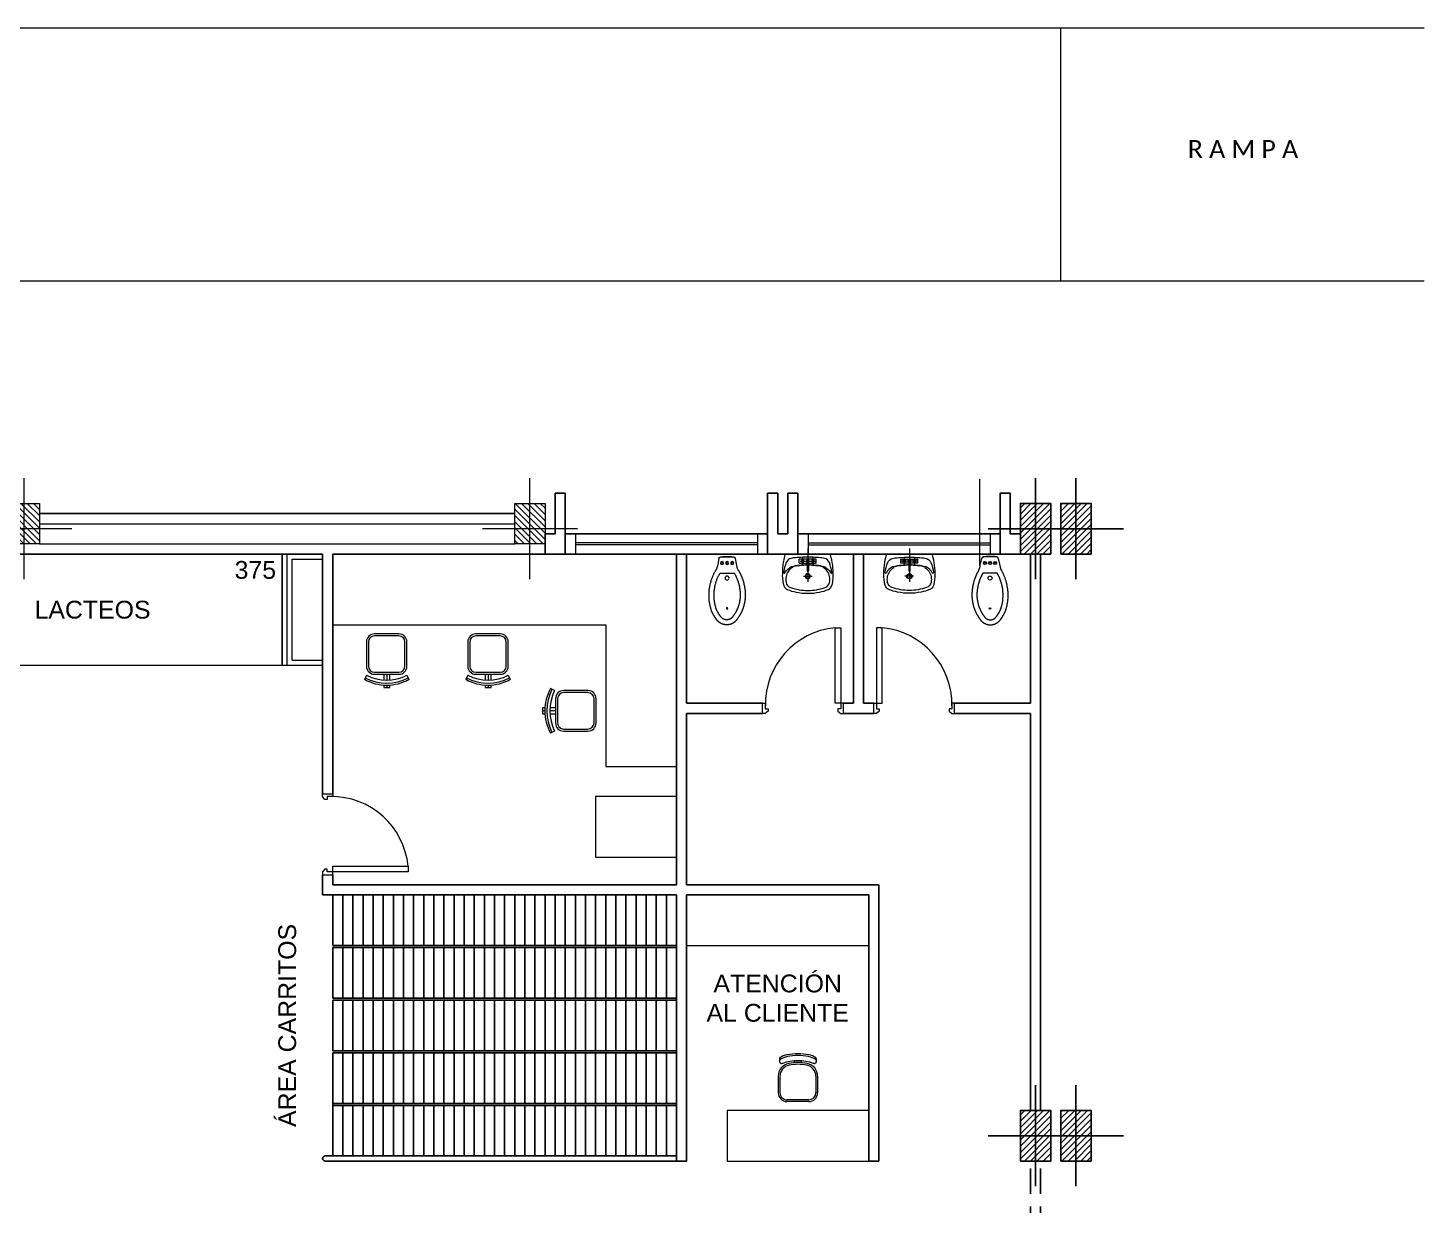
# Model space of a CAD drawing. Header units: millimetres. Extents: x 1653.8 to 1709.6, y 1641.2 to 1683.3.
# Drawn here: x 1695.81 to 1709.61, y 1671.69 to 1683.33 of the extents above; entities that cross this region are included whole.
import ezdxf
from ezdxf.enums import TextEntityAlignment as Align

# ---------------------------------------------------------------- set-up
doc = ezdxf.new("R2010")
doc.units = ezdxf.units.MM
doc.linetypes.add('DASHED2', pattern=[0.375, 0.25, -0.125])
doc.linetypes.add('TIPO_L_NEA_1', pattern=[0])
for name, color, linetype, lineweight in [('ACHURADO', 251, 'Continuous', 13), ('AR_COTAS', 2, 'Continuous', 9), ('AR_MOBILIARIO', 1, 'Continuous', 0), ('AR_PAREDES', 4, 'Continuous', 25), ('AR_PIEZAS SANITARIAS', 1, 'Continuous', 0), ('AR_PUERTAS', 2, 'Continuous', 13), ('AR_TEXTOS', 2, 'Continuous', 0), ('AR_VENTANAS', 3, 'Continuous', 13), ('TEXTO', 1, 'Continuous', 20)]:
    doc.layers.add(name, color=color, linetype=linetype, lineweight=lineweight)
doc.layers.add('ESTANTERIA', color=7, linetype='Continuous')
doc.layers.add('NEVERAS', color=7, linetype='Continuous')
doc.styles.add('ARIAL', font='arial.ttf')

# ---------------------------------------------------------------- blocks, each defined once
blk = doc.blocks.new('JKNGLDKFB')
h = blk.add_hatch()
h.set_pattern_fill('ANSI31', color=8, scale=0.35, angle=-180)
h.set_pattern_definition([(225, (-128.949426, 159.928103), (0.030935922, -0.030935922), [])])
h.paths.add_polyline_path([(0.15, -0.25), (0.15, 0.25), (-0.15, 0.25), (-0.15, -0.25)])
at = {"color": 2}
for p, q in [((0, -0.5), (0, 0.5)), ((-0.469, 0), (0.469, 0))]:
    blk.add_line(p, q, dxfattribs=at)
at = {"color": 6}
blk.add_lwpolyline([(-0.15, -0.25), (0.15, -0.25), (0.15, 0.25), (-0.15, 0.25)], close=True, dxfattribs=at)
blk = doc.blocks.new('OIIOIJ')
h = blk.add_hatch()
h.set_pattern_fill('ANSI31', color=8, scale=0.35, angle=-180)
h.set_pattern_definition([(225, (-128.949427, 159.928103), (0.030935922, -0.030935922), [])])
h.paths.add_polyline_path([(0.15, -0.15), (0.15, 0.25), (-0.15, 0.25), (-0.15, -0.15)])
at = {"color": 2}
for p, q in [((0, -0.5), (0, 0.5)), ((-0.469, 0), (0.469, 0))]:
    blk.add_line(p, q, dxfattribs=at)
at = {"color": 6}
blk.add_lwpolyline([(0.15, -0.15), (0.15, 0.25), (-0.15, 0.25), (-0.15, -0.15)], close=True, dxfattribs=at)
blk = doc.blocks.new('BIDET')
at = {"layer": 'AR_PIEZAS SANITARIAS', "linetype": 'TIPO_L_NEA_1'}
for points in [[(47.149, 47.437), (47.148, 47.436), (47.147, 47.435), (47.147, 47.433), (47.146, 47.432), (47.145, 47.431), (47.144, 47.43), (47.143, 47.429), (47.142, 47.427), (47.141, 47.426), (47.14, 47.425), (47.139, 47.424), (47.138, 47.422), (47.137, 47.421), (47.137, 47.42), (47.136, 47.419), (47.135, 47.417), (47.134, 47.416), (47.133, 47.415), (47.132, 47.414), (47.131, 47.412), (47.13, 47.411), (47.13, 47.41), (47.129, 47.409), (47.128, 47.407), (47.127, 47.406), (47.126, 47.405), (47.125, 47.404), (47.125, 47.402), (47.124, 47.401), (47.123, 47.4), (47.122, 47.398), (47.121, 47.397), (47.121, 47.396), (47.12, 47.394), (47.119, 47.393), (47.118, 47.392), (47.117, 47.391), (47.117, 47.389), (47.116, 47.388), (47.115, 47.387), (47.114, 47.385), (47.114, 47.384), (47.113, 47.383), (47.112, 47.381), (47.111, 47.38), (47.111, 47.379), (47.11, 47.377), (47.109, 47.376), (47.108, 47.375), (47.108, 47.373), (47.107, 47.372), (47.106, 47.37), (47.106, 47.369), (47.105, 47.368), (47.104, 47.366), (47.104, 47.365), (47.103, 47.364), (47.102, 47.362), (47.102, 47.361), (47.101, 47.36), (47.1, 47.358), (47.1, 47.357), (47.099, 47.355), (47.098, 47.354), (47.098, 47.353), (47.097, 47.351), (47.096, 47.35), (47.096, 47.348), (47.095, 47.347), (47.095, 47.346), (47.094, 47.344)], [(47.189, 47.406), (47.188, 47.405), (47.187, 47.404), (47.186, 47.403), (47.185, 47.402), (47.184, 47.401), (47.184, 47.4), (47.183, 47.398), (47.182, 47.397), (47.181, 47.396), (47.18, 47.395), (47.18, 47.394), (47.179, 47.393), (47.178, 47.392), (47.177, 47.391), (47.176, 47.39), (47.176, 47.389), (47.175, 47.388), (47.174, 47.387), (47.173, 47.385), (47.173, 47.384), (47.172, 47.383), (47.171, 47.382), (47.17, 47.381), (47.17, 47.38), (47.169, 47.379), (47.168, 47.378), (47.167, 47.377), (47.167, 47.375), (47.166, 47.374), (47.165, 47.373), (47.165, 47.372), (47.164, 47.371), (47.163, 47.37), (47.163, 47.369), (47.162, 47.367), (47.161, 47.366), (47.161, 47.365), (47.16, 47.364), (47.159, 47.363), (47.158, 47.362), (47.158, 47.361), (47.157, 47.359), (47.157, 47.358), (47.156, 47.357), (47.155, 47.356), (47.155, 47.355), (47.154, 47.354), (47.153, 47.352), (47.153, 47.351), (47.152, 47.35), (47.151, 47.349), (47.151, 47.348), (47.15, 47.346), (47.15, 47.345), (47.149, 47.344), (47.148, 47.343), (47.148, 47.342), (47.147, 47.34), (47.147, 47.339), (47.146, 47.338), (47.146, 47.337), (47.145, 47.336), (47.144, 47.334), (47.144, 47.333), (47.143, 47.332), (47.143, 47.331), (47.142, 47.33), (47.142, 47.328), (47.141, 47.327), (47.141, 47.326), (47.14, 47.325)], [(47.34, 47.437), (47.338, 47.439), (47.336, 47.442), (47.334, 47.444), (47.332, 47.446), (47.33, 47.448), (47.328, 47.451), (47.325, 47.453), (47.323, 47.455), (47.321, 47.457), (47.318, 47.458), (47.316, 47.46), (47.313, 47.462), (47.311, 47.464), (47.308, 47.465), (47.305, 47.467), (47.303, 47.468), (47.3, 47.47), (47.297, 47.471), (47.294, 47.473), (47.291, 47.474), (47.289, 47.475), (47.286, 47.476), (47.283, 47.477), (47.28, 47.478), (47.277, 47.479), (47.274, 47.479), (47.271, 47.48), (47.268, 47.481), (47.265, 47.481), (47.262, 47.482), (47.259, 47.482), (47.256, 47.483), (47.252, 47.483), (47.249, 47.483), (47.246, 47.483), (47.243, 47.483), (47.24, 47.483), (47.237, 47.483), (47.234, 47.483), (47.231, 47.482), (47.228, 47.482), (47.225, 47.481), (47.222, 47.481), (47.219, 47.48), (47.216, 47.479), (47.213, 47.479), (47.21, 47.478), (47.207, 47.477), (47.204, 47.476), (47.201, 47.475), (47.198, 47.474), (47.195, 47.473), (47.193, 47.471), (47.19, 47.47), (47.187, 47.468), (47.184, 47.467), (47.182, 47.465), (47.179, 47.464), (47.176, 47.462), (47.174, 47.46), (47.171, 47.458), (47.169, 47.457), (47.167, 47.455), (47.164, 47.453), (47.162, 47.451), (47.16, 47.448), (47.158, 47.446), (47.155, 47.444), (47.153, 47.442), (47.151, 47.439), (47.149, 47.437)], [(47.301, 47.405), (47.3, 47.407), (47.299, 47.409), (47.298, 47.41), (47.296, 47.411), (47.295, 47.413), (47.294, 47.414), (47.292, 47.415), (47.291, 47.416), (47.29, 47.417), (47.288, 47.419), (47.287, 47.42), (47.285, 47.421), (47.284, 47.422), (47.282, 47.423), (47.28, 47.424), (47.279, 47.424), (47.277, 47.425), (47.276, 47.426), (47.274, 47.427), (47.272, 47.428), (47.271, 47.428), (47.269, 47.429), (47.267, 47.429), (47.265, 47.43), (47.264, 47.43), (47.262, 47.431), (47.26, 47.431), (47.258, 47.432), (47.257, 47.432), (47.255, 47.432), (47.253, 47.433), (47.251, 47.433), (47.249, 47.433), (47.248, 47.433), (47.246, 47.433), (47.244, 47.433), (47.242, 47.433), (47.24, 47.433), (47.238, 47.433), (47.237, 47.433), (47.235, 47.432), (47.233, 47.432), (47.231, 47.432), (47.229, 47.431), (47.228, 47.431), (47.226, 47.43), (47.224, 47.43), (47.222, 47.429), (47.221, 47.429), (47.219, 47.428), (47.217, 47.428), (47.216, 47.427), (47.214, 47.426), (47.212, 47.425), (47.211, 47.424), (47.209, 47.424), (47.208, 47.423), (47.206, 47.422), (47.204, 47.421), (47.203, 47.42), (47.202, 47.419), (47.2, 47.417), (47.199, 47.416), (47.197, 47.415), (47.196, 47.414), (47.195, 47.413), (47.193, 47.411), (47.192, 47.41), (47.191, 47.409), (47.19, 47.407), (47.188, 47.405)], [(47.377, 47.178), (47.377, 47.182), (47.377, 47.185), (47.377, 47.189), (47.377, 47.192), (47.377, 47.196), (47.377, 47.199), (47.377, 47.203), (47.377, 47.206), (47.377, 47.21), (47.376, 47.213), (47.376, 47.216), (47.376, 47.22), (47.376, 47.223), (47.375, 47.227), (47.375, 47.23), (47.374, 47.234), (47.374, 47.237), (47.373, 47.24), (47.373, 47.244), (47.372, 47.247), (47.372, 47.251), (47.371, 47.254), (47.37, 47.257), (47.37, 47.261), (47.369, 47.264), (47.368, 47.267), (47.367, 47.271), (47.367, 47.274), (47.366, 47.277), (47.365, 47.281), (47.364, 47.284), (47.363, 47.287), (47.362, 47.291), (47.361, 47.294), (47.36, 47.297), (47.359, 47.301), (47.358, 47.304), (47.356, 47.307), (47.355, 47.31), (47.354, 47.314), (47.353, 47.317), (47.351, 47.32), (47.35, 47.323), (47.349, 47.326), (47.347, 47.329), (47.346, 47.333), (47.345, 47.336), (47.343, 47.339), (47.342, 47.342), (47.34, 47.345), (47.338, 47.348), (47.337, 47.351), (47.335, 47.354), (47.334, 47.357), (47.332, 47.36), (47.33, 47.363), (47.328, 47.366), (47.327, 47.369), (47.325, 47.372), (47.323, 47.375), (47.321, 47.378), (47.319, 47.381), (47.317, 47.384), (47.315, 47.386), (47.313, 47.389), (47.312, 47.392), (47.309, 47.395), (47.307, 47.398), (47.305, 47.4), (47.303, 47.403), (47.301, 47.406)], [(47.427, 47.177), (47.427, 47.181), (47.427, 47.185), (47.427, 47.189), (47.427, 47.193), (47.427, 47.197), (47.427, 47.201), (47.427, 47.205), (47.427, 47.209), (47.427, 47.213), (47.426, 47.217), (47.426, 47.221), (47.426, 47.224), (47.425, 47.228), (47.425, 47.232), (47.424, 47.236), (47.424, 47.24), (47.423, 47.244), (47.423, 47.248), (47.422, 47.252), (47.422, 47.256), (47.421, 47.26), (47.42, 47.263), (47.419, 47.267), (47.419, 47.271), (47.418, 47.275), (47.417, 47.279), (47.416, 47.283), (47.415, 47.286), (47.414, 47.29), (47.413, 47.294), (47.412, 47.298), (47.411, 47.302), (47.41, 47.305), (47.408, 47.309), (47.407, 47.313), (47.406, 47.317), (47.405, 47.32), (47.403, 47.324), (47.402, 47.328), (47.401, 47.331), (47.399, 47.335), (47.398, 47.339), (47.396, 47.342), (47.395, 47.346), (47.393, 47.35), (47.392, 47.353), (47.39, 47.357), (47.388, 47.36), (47.386, 47.364), (47.385, 47.367), (47.383, 47.371), (47.381, 47.374), (47.379, 47.378), (47.377, 47.381), (47.375, 47.385), (47.373, 47.388), (47.371, 47.392), (47.369, 47.395), (47.367, 47.398), (47.365, 47.402), (47.363, 47.405), (47.361, 47.408), (47.359, 47.412), (47.357, 47.415), (47.354, 47.418), (47.352, 47.421), (47.35, 47.425), (47.347, 47.428), (47.345, 47.431), (47.343, 47.434), (47.34, 47.437)], [(47.094, 47.344), (47.092, 47.339), (47.091, 47.333), (47.089, 47.328), (47.087, 47.322), (47.086, 47.316), (47.084, 47.311), (47.083, 47.305), (47.081, 47.3), (47.08, 47.294), (47.079, 47.288), (47.078, 47.282), (47.077, 47.277), (47.076, 47.271), (47.075, 47.265), (47.074, 47.26), (47.073, 47.254), (47.072, 47.248), (47.072, 47.242), (47.071, 47.237), (47.071, 47.231), (47.07, 47.225), (47.07, 47.219), (47.069, 47.213), (47.069, 47.208), (47.069, 47.202), (47.069, 47.196), (47.069, 47.19), (47.069, 47.184), (47.069, 47.179), (47.069, 47.173), (47.069, 47.167), (47.07, 47.161), (47.07, 47.155), (47.071, 47.15), (47.071, 47.144), (47.072, 47.138), (47.072, 47.132), (47.073, 47.127), (47.074, 47.121), (47.075, 47.115), (47.076, 47.109), (47.077, 47.104), (47.078, 47.098), (47.079, 47.092), (47.08, 47.086), (47.081, 47.081), (47.083, 47.075), (47.084, 47.07), (47.086, 47.064), (47.087, 47.058), (47.089, 47.053), (47.09, 47.047), (47.092, 47.042), (47.094, 47.036), (47.096, 47.031), (47.098, 47.025), (47.1, 47.02), (47.102, 47.014), (47.104, 47.009), (47.106, 47.004), (47.108, 46.998), (47.111, 46.993), (47.113, 46.988), (47.116, 46.982), (47.118, 46.977), (47.121, 46.972), (47.123, 46.967), (47.126, 46.962), (47.129, 46.956), (47.132, 46.951), (47.134, 46.946)], [(47.142, 47.329), (47.14, 47.323), (47.138, 47.318), (47.137, 47.313), (47.135, 47.308), (47.134, 47.303), (47.133, 47.298), (47.131, 47.293), (47.13, 47.288), (47.129, 47.283), (47.128, 47.278), (47.127, 47.273), (47.126, 47.268), (47.125, 47.263), (47.124, 47.258), (47.123, 47.252), (47.123, 47.247), (47.122, 47.242), (47.121, 47.237), (47.121, 47.232), (47.12, 47.227), (47.12, 47.221), (47.12, 47.216), (47.119, 47.211), (47.119, 47.206), (47.119, 47.201), (47.119, 47.195), (47.119, 47.19), (47.119, 47.185), (47.119, 47.18), (47.119, 47.175), (47.119, 47.169), (47.12, 47.164), (47.12, 47.159), (47.12, 47.154), (47.121, 47.149), (47.121, 47.143), (47.122, 47.138), (47.123, 47.133), (47.123, 47.128), (47.124, 47.123), (47.125, 47.118), (47.126, 47.112), (47.127, 47.107), (47.128, 47.102), (47.129, 47.097), (47.13, 47.092), (47.131, 47.087), (47.132, 47.082), (47.134, 47.077), (47.135, 47.072), (47.137, 47.067), (47.138, 47.062), (47.14, 47.057), (47.141, 47.052), (47.143, 47.047), (47.145, 47.042), (47.147, 47.037), (47.148, 47.032), (47.15, 47.028), (47.152, 47.023), (47.154, 47.018), (47.156, 47.013), (47.159, 47.008), (47.161, 47.004), (47.163, 46.999), (47.165, 46.994), (47.168, 46.99), (47.17, 46.985), (47.173, 46.981), (47.175, 46.976), (47.178, 46.971)], [(47.318, 46.971), (47.32, 46.974), (47.322, 46.977), (47.323, 46.98), (47.325, 46.982), (47.326, 46.985), (47.327, 46.988), (47.329, 46.99), (47.33, 46.993), (47.332, 46.996), (47.333, 46.999), (47.334, 47.001), (47.336, 47.004), (47.337, 47.007), (47.338, 47.01), (47.339, 47.012), (47.341, 47.015), (47.342, 47.018), (47.343, 47.021), (47.344, 47.024), (47.345, 47.026), (47.347, 47.029), (47.348, 47.032), (47.349, 47.035), (47.35, 47.038), (47.351, 47.041), (47.352, 47.044), (47.353, 47.047), (47.354, 47.049), (47.355, 47.052), (47.356, 47.055), (47.357, 47.058), (47.358, 47.061), (47.359, 47.064), (47.36, 47.067), (47.36, 47.07), (47.361, 47.073), (47.362, 47.076), (47.363, 47.079), (47.364, 47.082), (47.364, 47.085), (47.365, 47.088), (47.366, 47.091), (47.367, 47.094), (47.367, 47.097), (47.368, 47.1), (47.369, 47.103), (47.369, 47.106), (47.37, 47.109), (47.37, 47.112), (47.371, 47.115), (47.371, 47.118), (47.372, 47.121), (47.372, 47.124), (47.373, 47.127), (47.373, 47.13), (47.374, 47.133), (47.374, 47.136), (47.374, 47.139), (47.375, 47.142), (47.375, 47.145), (47.375, 47.148), (47.376, 47.151), (47.376, 47.154), (47.376, 47.157), (47.376, 47.16), (47.377, 47.163), (47.377, 47.166), (47.377, 47.169), (47.377, 47.172), (47.377, 47.175), (47.377, 47.179)], [(47.362, 46.946), (47.363, 46.949), (47.365, 46.952), (47.367, 46.955), (47.368, 46.958), (47.37, 46.961), (47.372, 46.964), (47.373, 46.967), (47.375, 46.97), (47.376, 46.973), (47.378, 46.976), (47.379, 46.98), (47.381, 46.983), (47.382, 46.986), (47.384, 46.989), (47.385, 46.992), (47.386, 46.995), (47.388, 46.998), (47.389, 47.001), (47.391, 47.005), (47.392, 47.008), (47.393, 47.011), (47.394, 47.014), (47.396, 47.017), (47.397, 47.02), (47.398, 47.024), (47.399, 47.027), (47.4, 47.03), (47.401, 47.033), (47.402, 47.036), (47.404, 47.04), (47.405, 47.043), (47.406, 47.046), (47.407, 47.05), (47.408, 47.053), (47.409, 47.056), (47.409, 47.059), (47.41, 47.063), (47.411, 47.066), (47.412, 47.069), (47.413, 47.073), (47.414, 47.076), (47.415, 47.079), (47.415, 47.083), (47.416, 47.086), (47.417, 47.089), (47.417, 47.093), (47.418, 47.096), (47.419, 47.099), (47.419, 47.103), (47.42, 47.106), (47.421, 47.109), (47.421, 47.113), (47.422, 47.116), (47.422, 47.119), (47.423, 47.123), (47.423, 47.126), (47.424, 47.13), (47.424, 47.133), (47.424, 47.136), (47.425, 47.14), (47.425, 47.143), (47.425, 47.147), (47.426, 47.15), (47.426, 47.153), (47.426, 47.157), (47.426, 47.16), (47.427, 47.164), (47.427, 47.167), (47.427, 47.17), (47.427, 47.174), (47.427, 47.177)], [(47.149, 46.912), (47.149, 46.912), (47.149, 46.913), (47.148, 46.913), (47.148, 46.914), (47.148, 46.914), (47.148, 46.915), (47.148, 46.915), (47.148, 46.916), (47.148, 46.916), (47.148, 46.917), (47.147, 46.918), (47.147, 46.918), (47.147, 46.919), (47.147, 46.919), (47.147, 46.92), (47.147, 46.92), (47.147, 46.921), (47.146, 46.921), (47.146, 46.922), (47.146, 46.922), (47.146, 46.923), (47.146, 46.923), (47.146, 46.924), (47.145, 46.924), (47.145, 46.925), (47.145, 46.925), (47.145, 46.926), (47.145, 46.926), (47.144, 46.927), (47.144, 46.927), (47.144, 46.928), (47.144, 46.928), (47.144, 46.929), (47.144, 46.929), (47.143, 46.93), (47.143, 46.93), (47.143, 46.931), (47.143, 46.931), (47.143, 46.931), (47.142, 46.932), (47.142, 46.932), (47.142, 46.933), (47.142, 46.933), (47.141, 46.934), (47.141, 46.934), (47.141, 46.935), (47.141, 46.935), (47.141, 46.936), (47.14, 46.936), (47.14, 46.937), (47.14, 46.937), (47.14, 46.938), (47.139, 46.938), (47.139, 46.939), (47.139, 46.939), (47.139, 46.94), (47.138, 46.94), (47.138, 46.941), (47.138, 46.941), (47.138, 46.941), (47.137, 46.942), (47.137, 46.942), (47.137, 46.943), (47.136, 46.943), (47.136, 46.944), (47.136, 46.944), (47.136, 46.945), (47.135, 46.945), (47.135, 46.946), (47.135, 46.946), (47.134, 46.946)], [(47.178, 46.971), (47.318, 46.971)], [(47.362, 46.946), (47.361, 46.946), (47.361, 46.946), (47.361, 46.945), (47.361, 46.945), (47.36, 46.944), (47.36, 46.944), (47.36, 46.943), (47.36, 46.943), (47.359, 46.942), (47.359, 46.942), (47.359, 46.941), (47.358, 46.941), (47.358, 46.941), (47.358, 46.94), (47.358, 46.94), (47.357, 46.939), (47.357, 46.939), (47.357, 46.938), (47.357, 46.938), (47.356, 46.937), (47.356, 46.937), (47.356, 46.936), (47.356, 46.936), (47.355, 46.935), (47.355, 46.935), (47.355, 46.934), (47.355, 46.934), (47.355, 46.933), (47.354, 46.933), (47.354, 46.932), (47.354, 46.932), (47.354, 46.931), (47.354, 46.931), (47.353, 46.931), (47.353, 46.93), (47.353, 46.93), (47.353, 46.929), (47.353, 46.929), (47.352, 46.928), (47.352, 46.928), (47.352, 46.927), (47.352, 46.927), (47.352, 46.926), (47.351, 46.926), (47.351, 46.925), (47.351, 46.925), (47.351, 46.924), (47.351, 46.924), (47.351, 46.923), (47.35, 46.923), (47.35, 46.922), (47.35, 46.922), (47.35, 46.921), (47.35, 46.921), (47.35, 46.92), (47.349, 46.92), (47.349, 46.919), (47.349, 46.919), (47.349, 46.918), (47.349, 46.918), (47.349, 46.917), (47.349, 46.916), (47.348, 46.916), (47.348, 46.915), (47.348, 46.915), (47.348, 46.914), (47.348, 46.914), (47.348, 46.913), (47.348, 46.913), (47.348, 46.912), (47.347, 46.912)], [(47.155, 46.882), (47.149, 46.912)], [(47.166, 46.828), (47.155, 46.882)], [(47.166, 46.828), (47.166, 46.828), (47.166, 46.827), (47.166, 46.827), (47.166, 46.826), (47.167, 46.826), (47.167, 46.826), (47.167, 46.825), (47.167, 46.825), (47.167, 46.825), (47.167, 46.824), (47.167, 46.824), (47.168, 46.824), (47.168, 46.823), (47.168, 46.823), (47.168, 46.823), (47.168, 46.822), (47.168, 46.822), (47.169, 46.822), (47.169, 46.821), (47.169, 46.821), (47.169, 46.821), (47.169, 46.82), (47.17, 46.82), (47.17, 46.82), (47.17, 46.819), (47.17, 46.819), (47.171, 46.819), (47.171, 46.818), (47.171, 46.818), (47.171, 46.818), (47.172, 46.818), (47.172, 46.817), (47.172, 46.817), (47.173, 46.817), (47.173, 46.817), (47.173, 46.816), (47.173, 46.816), (47.174, 46.816), (47.174, 46.816), (47.174, 46.815), (47.175, 46.815), (47.175, 46.815), (47.175, 46.815), (47.176, 46.815), (47.176, 46.814), (47.176, 46.814), (47.177, 46.814), (47.177, 46.814), (47.177, 46.814), (47.178, 46.814), (47.178, 46.813), (47.178, 46.813), (47.179, 46.813), (47.179, 46.813), (47.18, 46.813), (47.18, 46.813), (47.18, 46.813), (47.181, 46.813), (47.181, 46.813), (47.181, 46.812), (47.182, 46.812), (47.182, 46.812), (47.183, 46.812), (47.183, 46.812), (47.183, 46.812), (47.184, 46.812), (47.184, 46.812), (47.184, 46.812), (47.185, 46.812), (47.185, 46.812), (47.186, 46.812)], [(47.186, 46.812), (47.311, 46.812)], [(47.186, 46.812), (47.187, 46.812), (47.189, 46.811), (47.191, 46.811), (47.193, 46.811), (47.194, 46.811), (47.196, 46.811), (47.198, 46.81), (47.2, 46.81), (47.201, 46.81), (47.203, 46.81), (47.205, 46.809), (47.207, 46.809), (47.208, 46.809), (47.21, 46.809), (47.212, 46.809), (47.214, 46.809), (47.215, 46.809), (47.217, 46.808), (47.219, 46.808), (47.221, 46.808), (47.223, 46.808), (47.224, 46.808), (47.226, 46.808), (47.228, 46.808), (47.23, 46.808), (47.231, 46.808), (47.233, 46.807), (47.235, 46.807), (47.237, 46.807), (47.238, 46.807), (47.24, 46.807), (47.242, 46.807), (47.244, 46.807), (47.245, 46.807), (47.247, 46.807), (47.249, 46.807), (47.251, 46.807), (47.253, 46.807), (47.254, 46.807), (47.256, 46.807), (47.258, 46.807), (47.26, 46.807), (47.261, 46.807), (47.263, 46.807), (47.265, 46.808), (47.267, 46.808), (47.268, 46.808), (47.27, 46.808), (47.272, 46.808), (47.274, 46.808), (47.275, 46.808), (47.277, 46.808), (47.279, 46.808), (47.281, 46.809), (47.283, 46.809), (47.284, 46.809), (47.286, 46.809), (47.288, 46.809), (47.29, 46.809), (47.291, 46.809), (47.293, 46.81), (47.295, 46.81), (47.297, 46.81), (47.298, 46.81), (47.3, 46.811), (47.302, 46.811), (47.304, 46.811), (47.305, 46.811), (47.307, 46.811), (47.309, 46.812), (47.311, 46.812)], [(47.311, 46.812), (47.311, 46.812), (47.311, 46.812), (47.312, 46.812), (47.312, 46.812), (47.313, 46.812), (47.313, 46.812), (47.313, 46.812), (47.314, 46.812), (47.314, 46.812), (47.314, 46.812), (47.315, 46.812), (47.315, 46.813), (47.316, 46.813), (47.316, 46.813), (47.316, 46.813), (47.317, 46.813), (47.317, 46.813), (47.317, 46.813), (47.318, 46.813), (47.318, 46.813), (47.318, 46.814), (47.319, 46.814), (47.319, 46.814), (47.32, 46.814), (47.32, 46.814), (47.32, 46.814), (47.321, 46.815), (47.321, 46.815), (47.321, 46.815), (47.322, 46.815), (47.322, 46.815), (47.322, 46.816), (47.322, 46.816), (47.323, 46.816), (47.323, 46.816), (47.323, 46.817), (47.324, 46.817), (47.324, 46.817), (47.324, 46.817), (47.325, 46.818), (47.325, 46.818), (47.325, 46.818), (47.325, 46.818), (47.326, 46.819), (47.326, 46.819), (47.326, 46.819), (47.326, 46.82), (47.327, 46.82), (47.327, 46.82), (47.327, 46.821), (47.327, 46.821), (47.327, 46.821), (47.328, 46.822), (47.328, 46.822), (47.328, 46.822), (47.328, 46.823), (47.328, 46.823), (47.329, 46.823), (47.329, 46.824), (47.329, 46.824), (47.329, 46.824), (47.329, 46.825), (47.329, 46.825), (47.329, 46.825), (47.33, 46.826), (47.33, 46.826), (47.33, 46.826), (47.33, 46.827), (47.33, 46.827), (47.33, 46.828), (47.33, 46.828)], [(47.344, 46.896), (47.33, 46.828)], [(47.347, 46.912), (47.344, 46.896)]]:
    blk.add_lwpolyline(points, dxfattribs=at)
blk.add_lwpolyline([(47.311, 46.812), (47.31, 46.812), (47.311, 46.812)], close=True, dxfattribs=at)
for centre, radius in [((47.248, 47.321), 0.0075), ((47.248, 47.021), 0.02), ((47.198, 46.872), 0.015), ((47.198, 46.872), 0.01), ((47.248, 46.872), 0.015), ((47.248, 46.872), 0.01), ((47.298, 46.872), 0.015), ((47.298, 46.872), 0.01)]:
    blk.add_circle(centre, radius, dxfattribs=at)
blk = doc.blocks.new('LAVAMANOS')
at = {"layer": 'AR_PIEZAS SANITARIAS'}
for p, q in [((-0.042, 0.22), (0.043, 0.22)), ((-0.006, 0.07), (-0.006, 0.168)), ((0, -0.054), (0, 0.274)), ((0.006, 0.07), (0.006, 0.168)), ((-0.084, 0.089), (0.084, 0.089)), ((-0.084, 0.087), (-0.084, 0.05)), ((0.084, 0.05), (-0.084, 0.05)), ((-0.075, 0.07), (0.076, 0.07)), ((-0.051, 0.037), (-0.051, 0.1)), ((0.051, 0.037), (0.051, 0.1)), ((0.084, 0.089), (0.084, 0.05))]:
    blk.add_line(p, q, dxfattribs=at)
for points in [[(0.226, 0.007, -0.340996), (0.217, 0), (0, 0), (-0.217, 0, -0.340996), (-0.226, 0.007, -0.066683), (-0.252, 0.218, -0.021995), (-0.246, 0.274, -0.054891), (-0.238, 0.312, -0.182977), (-0.204, 0.35, -0.047935), (-0.116, 0.377, -0.048782), (0, 0.388, -0.048782), (0.116, 0.377, -0.047935), (0.204, 0.35, -0.182977), (0.238, 0.312, -0.054891), (0.246, 0.274, -0.021995), (0.252, 0.218, -0.066683)], [(0.192, 0.169, -0.106448), (0.152, 0.132, -0.170744), (0.158, 0.129, 0.138497), (0.161, 0.126, -0.056527), (0, 0.108, -0.056527), (-0.161, 0.126, 0.138497), (-0.158, 0.129, -0.170744), (-0.152, 0.132, -0.106448), (-0.192, 0.169, -0.206324), (-0.215, 0.281, -0.264253), (-0.171, 0.331, -0.083851), (0, 0.36, -0.083851), (0.171, 0.331, -0.264253), (0.215, 0.281, -0.206324)], [(0.166, 0.043, -0.046229), (0.14, 0.038, -0.023234), (0, 0.031, -0.023234), (-0.14, 0.038, -0.046244), (-0.166, 0.043, -0.22808), (-0.213, 0.084, -0.064712), (-0.239, 0.181, -0.832259), (-0.227, 0.185, 0.146012), (-0.168, 0.127, 0.216556), (-0.161, 0.126, 0.056527), (0, 0.108, 0.056527), (0.161, 0.126, 0.216556), (0.168, 0.127, 0.146012), (0.227, 0.185, -0.832259), (0.239, 0.181, -0.064712), (0.213, 0.084, -0.228094)]]:
    blk.add_lwpolyline(points, format="xyb", close=True, dxfattribs=at)
blk.add_lwpolyline([(-0.006, 0.168), (0.006, 0.168)], dxfattribs=at)
for centre, radius in [((0, 0.22), 0.0254), ((0, 0.22), 0.02), ((-0.051, 0.07), 0.0127), ((0, 0.07), 0.0127), ((0.051, 0.07), 0.0127)]:
    blk.add_circle(centre, radius, dxfattribs=at)
blk = doc.blocks.new('esd')
at = {"layer": 'AR_MOBILIARIO'}
for p, q in [((0.12, 0), (-0.12, 0)), ((-0.2, -0.08), (-0.2, -0.32)), ((-0.18, -0.08), (-0.18, -0.32)), ((0.12, -0.02), (-0.12, -0.02)), ((0.18, -0.32), (0.18, -0.08)), ((0.2, -0.32), (0.2, -0.08)), ((-0.2, -0.41), (-0.22, -0.45)), ((-0.12, -0.38), (0.12, -0.38)), ((-0.12, -0.4), (0.12, -0.4)), ((-0.03, -0.4), (-0.03, -0.457)), ((0, -0.4), (0, -0.457)), ((0.03, -0.457), (0.03, -0.4)), ((0.2, -0.41), (0.22, -0.45)), ((-0.03, -0.506), (-0.03, -0.53)), ((-0.03, -0.53), (0.03, -0.53)), ((0, -0.506), (0, -0.53)), ((0.03, -0.53), (0.03, -0.506))]:
    blk.add_line(p, q, dxfattribs=at)
for centre, radius, start, end in [((-0.12, -0.08), 0.08, 90, 180), ((0.12, -0.08), 0.08, 0, 90), ((-0.12, -0.08), 0.06, 90, 180), ((0.12, -0.08), 0.06, 0, 90), ((-0.12, -0.32), 0.08, 180, 270), ((0, -0.014), 0.443, 243.1763, 296.8237), ((-0.12, -0.32), 0.06, 180, 270), ((0.12, -0.32), 0.08, 270, 0), ((0.12, -0.32), 0.06, 270, 0), ((0, -0.057), 0.45, 240.7324, 299.2676), ((0, -0.014), 0.473, 243.1763, 296.8237)]:
    blk.add_arc(centre, radius, start, end, dxfattribs=at)
blk = doc.blocks.new('ws')
at = {"layer": 'AR_MOBILIARIO'}
for p, q in [((0.475, 0.659), (0.475, 0.677)), ((0.555, 0.659), (0.555, 0.677)), ((0.29, 0.501), (0.29, 0.313)), ((0.31, 0.501), (0.31, 0.313)), ((0.72, 0.501), (0.72, 0.313)), ((0.74, 0.501), (0.74, 0.313)), ((0.64, 0.233), (0.39, 0.233)), ((0.64, 0.213), (0.39, 0.213))]:
    blk.add_line(p, q, dxfattribs=at)
for centre, radius, start, end in [((0.44, 0.501), 0.15, 101.4672, 180), ((0.382, 0.684), 0.0791, 157.815, 186.9974), ((0.329, 0.673), 0.0255, 130.4627, 290.5895), ((0.44, 0.501), 0.25, 101.4672, 121.6486), ((0.44, 0.501), 0.23, 101.4672, 123.6686), ((0.515, 0.131), 0.547, 71.1315, 108.8685), ((0.515, 0.131), 0.627, 78.5328, 101.4672), ((0.515, 0.131), 0.607, 78.5328, 101.4672), ((0.515, 0.131), 0.527, 78.5328, 101.4672), ((0.515, 0.131), 0.507, 78.5328, 101.4672), ((0.59, 0.501), 0.15, 360, 78.5328), ((0.59, 0.501), 0.23, 56.3314, 78.5328), ((0.59, 0.501), 0.25, 58.3514, 78.5328), ((0.7, 0.673), 0.0255, 249.4105, 49.5373), ((0.647, 0.684), 0.0791, 353.0026, 22.185), ((0.44, 0.501), 0.13, 101.4672, 180), ((0.59, 0.501), 0.13, 360, 78.5328), ((0.39, 0.313), 0.1, 180, 270), ((0.39, 0.313), 0.08, 180, 270), ((0.64, 0.313), 0.1, 270, 360), ((0.64, 0.313), 0.08, 270, 360)]:
    blk.add_arc(centre, radius, start, end, dxfattribs=at)

msp = doc.modelspace()

# ---------------------------------------------------------------- linework, layer by layer
for p, q in [((1698.822, 1674.255), (1698.822, 1674.755)), ((1698.822, 1673.735), (1698.822, 1674.235)), ((1698.822, 1673.215), (1698.822, 1673.715)), ((1698.822, 1672.675), (1698.822, 1673.195))]:
    msp.add_line(p, q)
at = {"color": 8, "linetype": 'DASHED2'}
for points in [[(1705.722, 1669.925), (1705.722, 1672.125)], [(1705.822, 1669.925), (1705.822, 1672.125)]]:
    msp.add_lwpolyline(points, dxfattribs=at)
at = {"layer": 'ACHURADO'}
for points in [[(1653.844, 1683.325), (1709.614, 1683.325)], [(1706.022, 1680.825), (1706.022, 1683.325)], [(1653.844, 1680.825), (1709.614, 1680.825)]]:
    msp.add_lwpolyline(points, dxfattribs=at)
at = {"layer": 'AR_COTAS'}
msp.add_line((1705.222, 1678.01), (1705.222, 1678.865), dxfattribs=at)
at = {"layer": 'AR_MOBILIARIO'}
msp.add_line((1698.422, 1677.075), (1698.422, 1678.075), dxfattribs=at)
for points in [[(1694.572, 1677.025), (1698.322, 1677.025), (1698.322, 1678.125), (1694.572, 1678.125)], [(1698.372, 1678.125), (1698.322, 1678.125), (1698.322, 1677.025), (1698.372, 1677.025)], [(1702.222, 1675.729), (1701.422, 1675.729), (1701.422, 1675.129), (1702.222, 1675.129)], [(1704.122, 1674.255), (1704.122, 1674.755), (1702.322, 1674.755), (1702.322, 1674.255)], [(1704.122, 1672.125), (1704.122, 1672.625), (1702.722, 1672.625), (1702.722, 1672.125)]]:
    msp.add_lwpolyline(points, close=True, dxfattribs=at)
msp.add_lwpolyline([(1698.822, 1677.425), (1701.522, 1677.425), (1701.522, 1676.025), (1702.222, 1676.025)], dxfattribs=at)
at = {"layer": 'AR_PAREDES'}
for p, q in [((1698.722, 1678.125), (1698.722, 1675.755)), ((1698.822, 1678.125), (1698.822, 1675.755)), ((1703.972, 1676.65), (1703.972, 1678.125)), ((1704.072, 1676.65), (1704.072, 1678.125)), ((1703.072, 1676.65), (1702.322, 1676.65)), ((1703.872, 1676.65), (1703.972, 1676.65)), ((1704.172, 1676.65), (1704.072, 1676.65)), ((1705.722, 1676.65), (1704.972, 1676.65)), ((1703.072, 1676.55), (1702.322, 1676.55)), ((1704.172, 1676.55), (1703.872, 1676.55)), ((1705.722, 1676.55), (1704.972, 1676.55)), ((1698.722, 1674.955), (1698.722, 1674.755)), ((1698.822, 1674.955), (1698.822, 1674.855)), ((1704.222, 1674.855), (1704.222, 1672.125)), ((1698.722, 1674.755), (1702.222, 1674.755)), ((1704.222, 1672.125), (1704.122, 1672.125))]:
    msp.add_line(p, q, dxfattribs=at)
for points in [[(1700.922, 1678.325), (1700.922, 1678.125), (1701.122, 1678.125), (1701.122, 1678.725), (1701.022, 1678.725), (1701.022, 1678.325)], [(1703.222, 1678.325), (1703.222, 1678.325), (1703.222, 1678.725), (1703.122, 1678.725), (1703.122, 1678.125), (1703.122, 1678.125), (1703.422, 1678.125), (1703.422, 1678.725), (1703.322, 1678.725), (1703.322, 1678.325)], [(1705.622, 1678.325), (1705.622, 1678.125), (1705.422, 1678.125), (1705.422, 1678.725), (1705.522, 1678.725), (1705.522, 1678.325)]]:
    msp.add_lwpolyline(points, close=True, dxfattribs=at)
for points in [[(1695.922, 1678.525), (1700.622, 1678.525)], [(1701.122, 1678.325), (1703.122, 1678.325)], [(1703.422, 1678.325), (1705.422, 1678.325)], [(1675.922, 1678.125), (1698.722, 1678.125)], [(1702.222, 1678.125), (1702.222, 1674.855), (1698.822, 1674.855)], [(1698.822, 1678.125), (1705.622, 1678.125)], [(1702.322, 1676.65), (1702.322, 1678.125)], [(1705.722, 1676.65), (1705.722, 1678.125)], [(1705.822, 1672.625), (1705.822, 1678.125)], [(1704.222, 1674.855), (1702.322, 1674.855), (1702.322, 1676.55)], [(1705.722, 1672.625), (1705.722, 1676.55)], [(1702.222, 1674.755), (1702.222, 1672.125), (1702.322, 1672.125), (1702.322, 1674.755), (1704.122, 1674.755), (1704.122, 1672.125)]]:
    msp.add_lwpolyline(points, dxfattribs=at)
at = {"layer": 'AR_PIEZAS SANITARIAS'}
for p, q in [((1698.422, 1678.075), (1698.722, 1678.075)), ((1698.422, 1677.075), (1698.722, 1677.075)), ((1698.172, 1677.025), (1698.722, 1677.025))]:
    msp.add_line(p, q, dxfattribs=at)
at = {"layer": 'AR_PUERTAS'}
for points in [[(1703.79, 1677.395), (1703.845, 1677.395), (1703.845, 1676.65), (1703.79, 1676.65)], [(1704.255, 1677.395), (1704.2, 1677.395), (1704.2, 1676.65), (1704.255, 1676.65)], [(1703.072, 1676.55), (1703.072, 1676.65), (1703.1, 1676.65), (1703.1, 1676.595), (1703.127, 1676.595), (1703.127, 1676.573), (1703.1, 1676.55)], [(1703.872, 1676.55), (1703.872, 1676.65), (1703.845, 1676.65), (1703.845, 1676.595), (1703.817, 1676.595), (1703.817, 1676.573), (1703.845, 1676.55)], [(1704.172, 1676.55), (1704.172, 1676.65), (1704.2, 1676.65), (1704.2, 1676.595), (1704.227, 1676.595), (1704.227, 1676.573), (1704.2, 1676.55)], [(1704.972, 1676.55), (1704.972, 1676.65), (1704.945, 1676.65), (1704.945, 1676.595), (1704.917, 1676.595), (1704.917, 1676.573), (1704.945, 1676.55)], [(1698.722, 1675.755), (1698.822, 1675.755), (1698.822, 1675.728), (1698.767, 1675.728), (1698.767, 1675.7), (1698.745, 1675.7), (1698.722, 1675.728)], [(1698.722, 1674.955), (1698.822, 1674.955), (1698.822, 1674.983), (1698.767, 1674.983), (1698.767, 1675.01), (1698.745, 1675.01), (1698.722, 1674.983)], [(1699.567, 1675.038), (1699.567, 1674.983), (1698.822, 1674.983), (1698.822, 1675.038)]]:
    msp.add_lwpolyline(points, close=True, dxfattribs=at)
for points in [[(1703.845, 1676.55), (1703.872, 1676.55)], [(1698.722, 1674.983), (1698.722, 1674.955)]]:
    msp.add_lwpolyline(points, dxfattribs=at)
for centre, start, end in [((1703.862, 1676.637), 95.4236, 181.0337), ((1704.183, 1676.637), 358.9663, 84.5764), ((1698.809, 1674.966), 5.4236, 91.0337)]:
    msp.add_arc(centre, 0.762, start, end, dxfattribs=at)
at = {"layer": 'AR_VENTANAS'}
for points in [[(1701.222, 1678.325), (1701.222, 1678.125)], [(1703.022, 1678.325), (1703.022, 1678.125)], [(1703.522, 1678.325), (1703.522, 1678.125)], [(1705.322, 1678.325), (1705.322, 1678.125)], [(1703.022, 1678.235), (1701.222, 1678.235)], [(1703.022, 1678.215), (1701.222, 1678.215)], [(1703.522, 1678.235), (1705.322, 1678.235)], [(1703.522, 1678.215), (1705.322, 1678.215)]]:
    msp.add_lwpolyline(points, dxfattribs=at)
at = {"layer": 'ESTANTERIA'}
for p, q in [((1698.747, 1672.175), (1702.222, 1672.175)), ((1702.222, 1672.125), (1698.747, 1672.125))]:
    msp.add_line(p, q, dxfattribs=at)
msp.add_arc((1698.747, 1672.15), 0.025, 90, 270, dxfattribs=at)
at = {"layer": 'NEVERAS'}
for p, q in [((1698.822, 1674.755), (1698.822, 1674.255)), ((1702.222, 1674.755), (1698.822, 1674.755)), ((1698.922, 1674.755), (1698.922, 1674.255)), ((1699.022, 1674.755), (1699.022, 1674.255)), ((1699.122, 1674.755), (1699.122, 1674.255)), ((1699.222, 1674.755), (1699.222, 1674.255)), ((1699.322, 1674.755), (1699.322, 1674.255)), ((1699.422, 1674.755), (1699.422, 1674.255)), ((1699.522, 1674.755), (1699.522, 1674.255)), ((1699.622, 1674.755), (1699.622, 1674.255)), ((1699.722, 1674.755), (1699.722, 1674.255)), ((1699.822, 1674.755), (1699.822, 1674.255)), ((1699.922, 1674.755), (1699.922, 1674.255)), ((1700.022, 1674.755), (1700.022, 1674.255)), ((1700.122, 1674.755), (1700.122, 1674.255)), ((1700.222, 1674.755), (1700.222, 1674.255)), ((1700.322, 1674.755), (1700.322, 1674.255)), ((1700.422, 1674.755), (1700.422, 1674.255)), ((1700.522, 1674.755), (1700.522, 1674.255)), ((1700.622, 1674.755), (1700.622, 1674.255)), ((1700.722, 1674.755), (1700.722, 1674.255)), ((1700.822, 1674.755), (1700.822, 1674.255)), ((1700.922, 1674.755), (1700.922, 1674.255)), ((1701.022, 1674.755), (1701.022, 1674.255)), ((1701.122, 1674.755), (1701.122, 1674.255)), ((1701.222, 1674.755), (1701.222, 1674.255)), ((1701.322, 1674.755), (1701.322, 1674.255)), ((1701.422, 1674.755), (1701.422, 1674.255)), ((1701.522, 1674.755), (1701.522, 1674.255)), ((1701.622, 1674.755), (1701.622, 1674.255)), ((1701.722, 1674.755), (1701.722, 1674.255)), ((1701.822, 1674.755), (1701.822, 1674.255)), ((1701.922, 1674.755), (1701.922, 1674.255)), ((1702.022, 1674.755), (1702.022, 1674.255)), ((1702.122, 1674.755), (1702.122, 1674.255)), ((1702.222, 1674.255), (1698.822, 1674.255)), ((1698.822, 1674.235), (1698.822, 1673.735)), ((1702.222, 1674.235), (1698.822, 1674.235)), ((1698.922, 1674.235), (1698.922, 1673.735)), ((1699.022, 1674.235), (1699.022, 1673.735)), ((1699.122, 1674.235), (1699.122, 1673.735)), ((1699.222, 1674.235), (1699.222, 1673.735)), ((1699.322, 1674.235), (1699.322, 1673.735)), ((1699.422, 1674.235), (1699.422, 1673.735)), ((1699.522, 1674.235), (1699.522, 1673.735)), ((1699.622, 1674.235), (1699.622, 1673.735)), ((1699.722, 1674.235), (1699.722, 1673.735)), ((1699.822, 1674.235), (1699.822, 1673.735)), ((1699.922, 1674.235), (1699.922, 1673.735)), ((1700.022, 1674.235), (1700.022, 1673.735)), ((1700.122, 1674.235), (1700.122, 1673.735)), ((1700.222, 1674.235), (1700.222, 1673.735)), ((1700.322, 1674.235), (1700.322, 1673.735)), ((1700.422, 1674.235), (1700.422, 1673.735)), ((1700.522, 1674.235), (1700.522, 1673.735)), ((1700.622, 1674.235), (1700.622, 1673.735)), ((1700.722, 1674.235), (1700.722, 1673.735)), ((1700.822, 1674.235), (1700.822, 1673.735)), ((1700.922, 1674.235), (1700.922, 1673.735)), ((1701.022, 1674.235), (1701.022, 1673.735)), ((1701.122, 1674.235), (1701.122, 1673.735)), ((1701.222, 1674.235), (1701.222, 1673.735)), ((1701.322, 1674.235), (1701.322, 1673.735)), ((1701.422, 1674.235), (1701.422, 1673.735)), ((1701.522, 1674.235), (1701.522, 1673.735)), ((1701.622, 1674.235), (1701.622, 1673.735)), ((1701.722, 1674.235), (1701.722, 1673.735)), ((1701.822, 1674.235), (1701.822, 1673.735)), ((1701.922, 1674.235), (1701.922, 1673.735)), ((1702.022, 1674.235), (1702.022, 1673.735)), ((1702.122, 1674.235), (1702.122, 1673.735)), ((1702.222, 1673.735), (1698.822, 1673.735)), ((1698.822, 1673.715), (1698.822, 1673.215)), ((1702.222, 1673.715), (1698.822, 1673.715)), ((1698.922, 1673.715), (1698.922, 1673.215)), ((1699.022, 1673.715), (1699.022, 1673.215)), ((1699.122, 1673.715), (1699.122, 1673.215)), ((1699.222, 1673.715), (1699.222, 1673.215)), ((1699.322, 1673.715), (1699.322, 1673.215)), ((1699.422, 1673.715), (1699.422, 1673.215)), ((1699.522, 1673.715), (1699.522, 1673.215)), ((1699.622, 1673.715), (1699.622, 1673.215)), ((1699.722, 1673.715), (1699.722, 1673.215)), ((1699.822, 1673.715), (1699.822, 1673.215)), ((1699.922, 1673.715), (1699.922, 1673.215)), ((1700.022, 1673.715), (1700.022, 1673.215)), ((1700.122, 1673.715), (1700.122, 1673.215)), ((1700.222, 1673.715), (1700.222, 1673.215)), ((1700.322, 1673.715), (1700.322, 1673.215)), ((1700.422, 1673.715), (1700.422, 1673.215)), ((1700.522, 1673.715), (1700.522, 1673.215)), ((1700.622, 1673.715), (1700.622, 1673.215)), ((1700.722, 1673.715), (1700.722, 1673.215)), ((1700.822, 1673.715), (1700.822, 1673.215)), ((1700.922, 1673.715), (1700.922, 1673.215)), ((1701.022, 1673.715), (1701.022, 1673.215)), ((1701.122, 1673.715), (1701.122, 1673.215)), ((1701.222, 1673.715), (1701.222, 1673.215)), ((1701.322, 1673.715), (1701.322, 1673.215)), ((1701.422, 1673.715), (1701.422, 1673.215)), ((1701.522, 1673.715), (1701.522, 1673.215)), ((1701.622, 1673.715), (1701.622, 1673.215)), ((1701.722, 1673.715), (1701.722, 1673.215)), ((1701.822, 1673.715), (1701.822, 1673.215)), ((1701.922, 1673.715), (1701.922, 1673.215)), ((1702.022, 1673.715), (1702.022, 1673.215)), ((1702.122, 1673.715), (1702.122, 1673.215)), ((1702.222, 1673.215), (1698.822, 1673.215)), ((1702.222, 1673.195), (1698.822, 1673.195)), ((1698.922, 1673.195), (1698.922, 1672.695)), ((1699.022, 1673.195), (1699.022, 1672.695)), ((1699.122, 1673.195), (1699.122, 1672.695)), ((1699.222, 1673.195), (1699.222, 1672.695)), ((1699.322, 1673.195), (1699.322, 1672.695)), ((1699.422, 1673.195), (1699.422, 1672.695)), ((1699.522, 1673.195), (1699.522, 1672.695)), ((1699.622, 1673.195), (1699.622, 1672.695)), ((1699.722, 1673.195), (1699.722, 1672.695)), ((1699.822, 1673.195), (1699.822, 1672.695)), ((1699.922, 1673.195), (1699.922, 1672.695)), ((1700.022, 1673.195), (1700.022, 1672.695)), ((1700.122, 1673.195), (1700.122, 1672.695)), ((1700.222, 1673.195), (1700.222, 1672.695)), ((1700.322, 1673.195), (1700.322, 1672.695)), ((1700.422, 1673.195), (1700.422, 1672.695)), ((1700.522, 1673.195), (1700.522, 1672.695)), ((1700.622, 1673.195), (1700.622, 1672.695)), ((1700.722, 1673.195), (1700.722, 1672.695)), ((1700.822, 1673.195), (1700.822, 1672.695)), ((1700.922, 1673.195), (1700.922, 1672.695)), ((1701.022, 1673.195), (1701.022, 1672.695)), ((1701.122, 1673.195), (1701.122, 1672.695)), ((1701.222, 1673.195), (1701.222, 1672.695)), ((1701.322, 1673.195), (1701.322, 1672.695)), ((1701.422, 1673.195), (1701.422, 1672.695)), ((1701.522, 1673.195), (1701.522, 1672.695)), ((1701.622, 1673.195), (1701.622, 1672.695)), ((1701.722, 1673.195), (1701.722, 1672.695)), ((1701.822, 1673.195), (1701.822, 1672.695)), ((1701.922, 1673.195), (1701.922, 1672.695)), ((1702.022, 1673.195), (1702.022, 1672.695)), ((1702.122, 1673.195), (1702.122, 1672.695)), ((1702.222, 1672.695), (1698.822, 1672.695)), ((1702.222, 1672.675), (1698.822, 1672.675)), ((1698.822, 1672.675), (1698.822, 1672.175)), ((1698.922, 1672.675), (1698.922, 1672.175)), ((1699.022, 1672.675), (1699.022, 1672.175)), ((1699.122, 1672.675), (1699.122, 1672.175)), ((1699.222, 1672.675), (1699.222, 1672.175)), ((1699.322, 1672.675), (1699.322, 1672.175)), ((1699.422, 1672.675), (1699.422, 1672.175)), ((1699.522, 1672.675), (1699.522, 1672.175)), ((1699.622, 1672.675), (1699.622, 1672.175)), ((1699.722, 1672.675), (1699.722, 1672.175)), ((1699.822, 1672.675), (1699.822, 1672.175)), ((1699.922, 1672.675), (1699.922, 1672.175)), ((1700.022, 1672.675), (1700.022, 1672.175)), ((1700.122, 1672.675), (1700.122, 1672.175)), ((1700.222, 1672.675), (1700.222, 1672.175)), ((1700.322, 1672.675), (1700.322, 1672.175)), ((1700.422, 1672.675), (1700.422, 1672.175)), ((1700.522, 1672.675), (1700.522, 1672.175)), ((1700.622, 1672.675), (1700.622, 1672.175)), ((1700.722, 1672.675), (1700.722, 1672.175)), ((1700.822, 1672.675), (1700.822, 1672.175)), ((1700.922, 1672.675), (1700.922, 1672.175)), ((1701.022, 1672.675), (1701.022, 1672.175)), ((1701.122, 1672.675), (1701.122, 1672.175)), ((1701.222, 1672.675), (1701.222, 1672.175)), ((1701.322, 1672.675), (1701.322, 1672.175)), ((1701.422, 1672.675), (1701.422, 1672.175)), ((1701.522, 1672.675), (1701.522, 1672.175)), ((1701.622, 1672.675), (1701.622, 1672.175)), ((1701.722, 1672.675), (1701.722, 1672.175)), ((1701.822, 1672.675), (1701.822, 1672.175)), ((1701.922, 1672.675), (1701.922, 1672.175)), ((1702.022, 1672.675), (1702.022, 1672.175)), ((1702.122, 1672.675), (1702.122, 1672.175))]:
    msp.add_line(p, q, dxfattribs=at)
at = {"layer": 'TEXTO'}
for points in [[(1695.922, 1678.425), (1700.622, 1678.425)], [(1695.922, 1678.225), (1700.622, 1678.225)]]:
    msp.add_lwpolyline(points, dxfattribs=at)

# ---------------------------------------------------------------- block references
for p in [(1705.772, 1678.375), (1706.172, 1678.375), (1705.772, 1672.375), (1706.172, 1672.375)]:
    msp.add_blockref('JKNGLDKFB', p)
at = {"xscale": -1, "rotation": 180}
msp.add_blockref('BIDET', (1655.474, 1724.908), dxfattribs=at)
at = {"rotation": 180}
msp.add_blockref('BIDET', (1752.57, 1724.908), dxfattribs=at)
at = {"layer": 'AR_MOBILIARIO'}
for p in [(1699.356, 1677.336), (1700.358, 1677.336)]:
    msp.add_blockref('esd', p, dxfattribs=at)
at = {"layer": 'AR_MOBILIARIO', "rotation": 270}
msp.add_blockref('esd', (1701.426, 1676.575), dxfattribs=at)
at = {"layer": 'AR_MOBILIARIO', "xscale": 0.8666666666665606, "yscale": 0.8666666666665606, "zscale": 0.8666666666665606, "rotation": 2.668132841169197e-08}
msp.add_blockref('ws', (1702.976, 1672.528), dxfattribs=at)
at = {"layer": 'AR_PIEZAS SANITARIAS', "xscale": -1, "rotation": 180}
msp.add_blockref('LAVAMANOS', (1703.52, 1678.125), dxfattribs=at)
at = {"layer": 'AR_PIEZAS SANITARIAS', "rotation": 180}
msp.add_blockref('LAVAMANOS', (1704.524, 1678.125), dxfattribs=at)
at = {"layer": 'AR_VENTANAS', "xscale": -1}
for p in [(1695.772, 1678.375), (1700.772, 1678.375)]:
    msp.add_blockref('OIIOIJ', p, dxfattribs=at)

# ---------------------------------------------------------------- texts
at = {"layer": 'AR_TEXTOS', "style": 'ARIAL'}
msp.add_text('375', height=0.176, rotation=360, dxfattribs=at).set_placement((1698.262, 1678.056), align=Align.TOP_RIGHT)
for s, height, rotation, p in [('LACTEOS', 0.176, 360, (1696.447, 1677.575)), ('ÁREA CARRITOS', 0.17598, 90, (1698.372, 1673.465)), ('ATENCIÓN', 0.176, 360, (1703.222, 1673.88)), ('AL CLIENTE', 0.176, 360, (1703.222, 1673.59))]:
    msp.add_text(s, height=height, rotation=rotation, dxfattribs=at).set_placement(p, align=Align.MIDDLE_CENTER)
at = {"layer": 'AR_TEXTOS', "insert": (1707.278, 1682.217), "char_height": 0.17598, "attachment_point": 1, "style": 'ARIAL'}
msp.add_mtext_dynamic_manual_height_columns('{\\fCalibri|b0|i0|c0|p34;R A M P A}', width=4.80141, gutter_width=1, heights=[0.18], dxfattribs=at)

doc.saveas('drawing.dxf')
